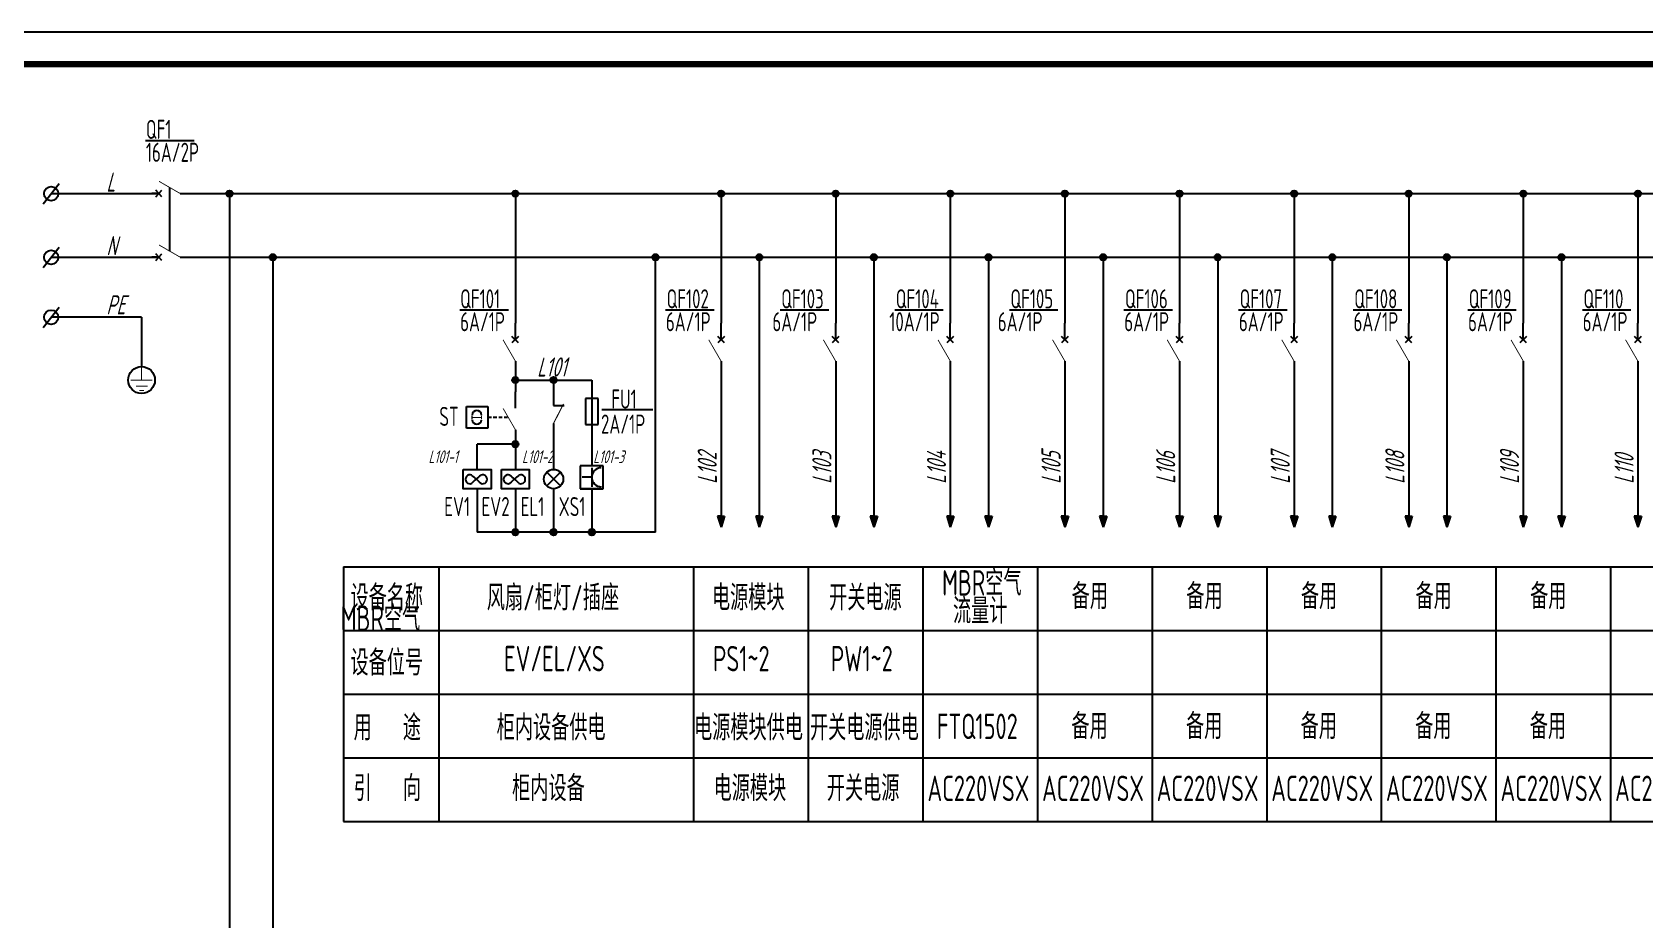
# Model space of a CAD drawing. Header units: millimetres. Extents: x 30557 to 235556, y -116603 to -73383.
# Drawn here: x 135185 to 137718, y -74777 to -73383 of the extents above; entities that cross this region are included whole.
import ezdxf
from ezdxf.enums import TextEntityAlignment as Align

# ---------------------------------------------------------------- set-up
doc = ezdxf.new("R2010")
doc.units = ezdxf.units.MM
for name, color, linetype in [('1', 3, 'Continuous'), ('ABDE_DENG', 4, 'Continuous'), ('AXIS', 4, 'Continuous'), ('HZ', 7, 'Continuous'), ('文字', 5, 'Continuous')]:
    doc.layers.add(name, color=color, linetype=linetype)
doc.styles.add('supcon', font='sceie.shx', dxfattribs={"width": 0.75, "height": 40, "bigfont": 'sceic.shx'})
doc.styles.add('SYS', font='romans.shx', dxfattribs={"width": 0.7})
doc.styles.add('宋体', font='')
doc.styles.get('宋体').set_extended_font_data('SimSun')

# ---------------------------------------------------------------- blocks, each defined once
blk = doc.blocks.new('supcon图框')
at = {"linetype": 'Continuous'}
blk.add_line((6145.7, 4361.7), (1987.7, 4361.7), dxfattribs=at)
at = {"linetype": 'Continuous', "const_width": 10}
blk.add_lwpolyline([(2195.7, 4311.7), (6095.7, 4311.7), (6095.7, 1471.7), (2195.7, 1471.7)], close=True, dxfattribs=at)
blk = doc.blocks.new('S_301')
at = {"color": 0}
for points in [[(0, 0), (0, 5.72)], [(0, -7.5), (0, -10)]]:
    blk.add_lwpolyline(points, dxfattribs=at)
at = {"color": 0, "const_width": 0.3}
blk.add_lwpolyline([(0, -7.5), (-4.3, -0.06)], dxfattribs=at)
at = {"layer": 'HZ', "color": 7, "linetype": 'Continuous', "style": 'SYS', "width": 0.7, "flags": 1}
for tag in ['XYVALUE', 'VALUE']:
    blk.add_attdef(tag, text='', height=0.02, dxfattribs=at).set_placement((-0.55, 8.72), align=Align.MIDDLE)
blk = doc.blocks.new('1P断路器')
at = {"layer": '1', "color": 4}
for p, q in [((10913.1, 36538.9), (10903.8, 36530.3)), ((10913.1, 36530.3), (10903.8, 36538.9))]:
    blk.add_line(p, q, dxfattribs=at)
at = {"layer": 'ABDE_DENG', "linetype": 'Continuous', "xscale": 4, "yscale": 4, "zscale": 4}
blk.add_blockref('S_301', (10908.5, 36534.6), dxfattribs=at)
blk = doc.blocks.new('XX')
at = {"layer": 'ABDE_DENG', "linetype": 'Continuous'}
for p, q in [((-4.5, 0), (-5.5, 0)), ((-3, 0), (-4, 0)), ((-1.5, 0), (-2.5, 0)), ((0, 0), (-1, 0))]:
    blk.add_line(p, q, dxfattribs=at)
blk = doc.blocks.new('温控开关')
at = {"color": 4, "lineweight": -3}
for p, q in [((10981.5, 36493.3), (10981.5, 36523.3)), ((10981.5, 36523.3), (11011.5, 36523.3)), ((11011.5, 36523.3), (11011.5, 36508.3)), ((11011.5, 36493.3), (10981.5, 36493.3)), ((11011.5, 36508.3), (11011.5, 36493.3))]:
    blk.add_line(p, q, dxfattribs=at)
for centre, start, end in [((10995.9, 36511.4), 1.6021, 178.3979), ((10995.9, 36505.2), 181.6021, 358.3979)]:
    blk.add_arc(centre, 6.46, start, end, dxfattribs=at)
at = {"layer": 'ABDE_DENG', "linetype": 'Continuous'}
for name, p, xscale, yscale, zscale in [('S_301', (11049.8, 36521.1), 4, 4, 4), ('XX', (11039, 36508.3), 5, 5, 5)]:
    blk.add_blockref(name, p, dxfattribs=dict(at, xscale=xscale, yscale=yscale, zscale=zscale))
at = {"layer": '1', "color": 4, "style": '宋体', "width": 0.75}
blk.add_text('I', height=15, rotation=90.2156, dxfattribs=at).set_placement((11003.4, 36504.3))
blk = doc.blocks.new('风扇')
at = {"layer": 'AXIS', "color": 0, "linetype": 'ByBlock'}
blk.add_lwpolyline([(10385.5, 36501.6), (10434.1, 36501.6), (10434.1, 36467.7), (10385.5, 36467.7)], close=True, dxfattribs=at)
for centre, radius, start, end in [((10397.1, 36484.3), 7.7, 64.0101, 295.9899), ((10334.7, 36401.1), 111.5, 43.1584, 53.9119), ((10498.1, 36382.6), 136.1, 127.0612, 135.8685), ((10419.5, 36484.3), 7.7, 244.0101, 115.9899)]:
    blk.add_arc(centre, radius, start, end, dxfattribs=at)
blk = doc.blocks.new('S_302')
at = {"color": 0, "linetype": 'Continuous'}
for p, q in [((0, 3.75), (0, 0)), ((0, 0), (2.98, 0))]:
    blk.add_line(p, q, dxfattribs=at)
at = {"color": 0, "linetype": 'Continuous', "const_width": 0.3}
blk.add_lwpolyline([(0, -5), (2.78, 0.46)], dxfattribs=at)
at = {"color": 0, "linetype": 'Continuous'}
blk.add_lwpolyline([(0, -5), (0, -8.75)], dxfattribs=at)
at = {"color": 0, "linetype": 'Continuous', "style": 'SYS', "width": 0.7, "flags": 1}
for tag in ['XYVALUE', 'VALUE']:
    blk.add_attdef(tag, text='', height=0.02, dxfattribs=at).set_placement((2.5, 6.75), align=Align.MIDDLE)
blk = doc.blocks.new('常闭开关')
at = {"layer": 'ABDE_DENG', "linetype": 'Continuous', "xscale": 5, "yscale": 5, "zscale": 5}
blk.add_blockref('S_302', (10573.1, 36568.2), dxfattribs=at)
blk = doc.blocks.new('带接地插孔的单相插座')
at = {"lineweight": -3}
for p, q in [((20810.7, 19719.9), (20774.7, 19719.9)), ((20774.7, 19719.9), (20774.7, 19683.9)), ((20810.7, 19683.9), (20810.7, 19719.9)), ((20774.7, 19683.9), (20810.7, 19683.9)), ((20810.7, 19683.9), (20774.7, 19683.9))]:
    blk.add_line(p, q, dxfattribs=at)
at = {"layer": '文字', "color": 0, "linetype": 'Continuous'}
for p, q in [((20792.7, 19716.9), (20792.7, 19686.8)), ((20792.7, 19701.9), (20777.6, 19701.9))]:
    blk.add_line(p, q, dxfattribs=at)
blk.add_arc((20807.7, 19701.9), 15, 90, 270, dxfattribs=at)

msp = doc.modelspace()

# ---------------------------------------------------------------- hatches: boundary and pattern name
h = msp.add_hatch(color=256)
h.dxf.hatch_style = 1
h.paths.add_polyline_path([(135500.2, -73636.5, 1), (135490.2, -73636.5, 1)])
h = msp.add_hatch(color=256)
h.dxf.hatch_style = 1
h.paths.add_polyline_path([(135949.2, -73636.5, 1), (135939.2, -73636.5, 1)])
h = msp.add_hatch(color=256)
h.dxf.hatch_style = 1
h.paths.add_polyline_path([(136272.3, -73636.5, 1), (136262.3, -73636.5, 1)])
h = msp.add_hatch(color=256)
h.dxf.hatch_style = 1
h.paths.add_polyline_path([(136452.3, -73636.5, 1), (136442.3, -73636.5, 1)])
h = msp.add_hatch(color=256)
h.dxf.hatch_style = 1
h.paths.add_polyline_path([(136632.3, -73636.5, 1), (136622.3, -73636.5, 1)])
h = msp.add_hatch(color=256)
h.dxf.hatch_style = 1
h.paths.add_polyline_path([(136812.3, -73636.5, 1), (136802.3, -73636.5, 1)])
h = msp.add_hatch(color=256)
h.dxf.hatch_style = 1
h.paths.add_polyline_path([(136992.3, -73636.5, 1), (136982.3, -73636.5, 1)])
h = msp.add_hatch(color=256)
h.dxf.hatch_style = 1
h.paths.add_polyline_path([(137172.3, -73636.5, 1), (137162.3, -73636.5, 1)])
h = msp.add_hatch(color=256)
h.dxf.hatch_style = 1
h.paths.add_polyline_path([(137352.3, -73636.5, 1), (137342.3, -73636.5, 1)])
h = msp.add_hatch(color=256)
h.dxf.hatch_style = 1
h.paths.add_polyline_path([(137532.3, -73636.5, 1), (137522.3, -73636.5, 1)])
h = msp.add_hatch(color=256)
h.dxf.hatch_style = 1
h.paths.add_polyline_path([(137712.3, -73636.5, 1), (137702.3, -73636.5, 1)])
h = msp.add_hatch(color=256)
h.dxf.hatch_style = 1
h.paths.add_polyline_path([(135568.2, -73736.5, 1), (135558.2, -73736.5, 1)])
h = msp.add_hatch(color=256)
h.dxf.hatch_style = 1
h.paths.add_polyline_path([(136169.2, -73736.5, 1), (136159.2, -73736.5, 1)])
h = msp.add_hatch(color=256)
h.dxf.hatch_style = 1
h.paths.add_polyline_path([(136332.3, -73736.5, 1), (136322.3, -73736.5, 1)])
h = msp.add_hatch(color=256)
h.dxf.hatch_style = 1
h.paths.add_polyline_path([(136512.3, -73736.5, 1), (136502.3, -73736.5, 1)])
h = msp.add_hatch(color=256)
h.dxf.hatch_style = 1
h.paths.add_polyline_path([(136692.3, -73736.5, 1), (136682.3, -73736.5, 1)])
h = msp.add_hatch(color=256)
h.dxf.hatch_style = 1
h.paths.add_polyline_path([(136872.3, -73736.5, 1), (136862.3, -73736.5, 1)])
h = msp.add_hatch(color=256)
h.dxf.hatch_style = 1
h.paths.add_polyline_path([(137052.3, -73736.5, 1), (137042.3, -73736.5, 1)])
h = msp.add_hatch(color=256)
h.dxf.hatch_style = 1
h.paths.add_polyline_path([(137232.3, -73736.5, 1), (137222.3, -73736.5, 1)])
h = msp.add_hatch(color=256)
h.dxf.hatch_style = 1
h.paths.add_polyline_path([(137412.3, -73736.5, 1), (137402.3, -73736.5, 1)])
h = msp.add_hatch(color=256)
h.dxf.hatch_style = 1
h.paths.add_polyline_path([(137592.3, -73736.5, 1), (137582.3, -73736.5, 1)])
h = msp.add_hatch(color=256)
h.dxf.hatch_style = 1
h.paths.add_polyline_path([(135949.2, -73929.4, 1), (135939.2, -73929.4, 1)])
h = msp.add_hatch(color=256)
h.dxf.hatch_style = 1
h.paths.add_polyline_path([(136009.2, -73929.4, 1), (135999.2, -73929.4, 1)])
h = msp.add_hatch(color=256)
h.dxf.hatch_style = 1
h.paths.add_polyline_path([(135949.2, -74030.1, 1), (135939.2, -74030.1, 1)])
h = msp.add_hatch(color=256)
h.dxf.hatch_style = 1
h.paths.add_polyline_path([(135949.2, -74168.4, 1), (135939.2, -74168.4, 1)])
h = msp.add_hatch(color=256)
h.dxf.hatch_style = 1
h.paths.add_polyline_path([(136009.2, -74168.4, 1), (135999.2, -74168.4, 1)])
h = msp.add_hatch(color=256)
h.dxf.hatch_style = 1
h.paths.add_polyline_path([(136069.2, -74168.4, 1), (136059.2, -74168.4, 1)])
at = {"layer": '1'}
for color, points in [(1, [(136267.3, -74143.5), (136261.6, -74143.5), (136267.3, -74160.3), (136272.9, -74143.5)]), (150, [(136332.9, -74143.5), (136327.3, -74143.5), (136321.7, -74143.5), (136327.3, -74160.4)]), (1, [(136447.3, -74143.5), (136441.6, -74143.5), (136447.3, -74160.3), (136452.9, -74143.5)]), (150, [(136512.9, -74143.5), (136507.3, -74143.5), (136501.7, -74143.5), (136507.3, -74160.4)]), (1, [(136627.3, -74143.5), (136621.6, -74143.5), (136627.3, -74160.3), (136632.9, -74143.5)]), (150, [(136692.9, -74143.5), (136687.3, -74143.5), (136681.7, -74143.5), (136687.3, -74160.4)]), (1, [(136807.3, -74143.5), (136801.6, -74143.5), (136807.3, -74160.3), (136812.9, -74143.5)]), (150, [(136872.9, -74143.5), (136867.3, -74143.5), (136861.7, -74143.5), (136867.3, -74160.4)]), (1, [(136987.3, -74143.5), (136981.6, -74143.5), (136987.3, -74160.3), (136992.9, -74143.5)]), (150, [(137052.9, -74143.5), (137047.3, -74143.5), (137041.7, -74143.5), (137047.3, -74160.4)]), (1, [(137167.3, -74143.5), (137161.6, -74143.5), (137167.3, -74160.3), (137172.9, -74143.5)]), (150, [(137232.9, -74143.5), (137227.3, -74143.5), (137221.7, -74143.5), (137227.3, -74160.4)]), (1, [(137347.3, -74143.5), (137341.6, -74143.5), (137347.3, -74160.3), (137352.9, -74143.5)]), (150, [(137412.9, -74143.5), (137407.3, -74143.5), (137401.7, -74143.5), (137407.3, -74160.4)]), (1, [(137527.3, -74143.5), (137521.6, -74143.5), (137527.3, -74160.3), (137532.9, -74143.5)]), (150, [(137592.9, -74143.5), (137587.3, -74143.5), (137581.7, -74143.5), (137587.3, -74160.4)]), (1, [(137707.3, -74143.5), (137701.6, -74143.5), (137707.3, -74160.3), (137712.9, -74143.5)])]:
    msp.add_hatch(color=color, dxfattribs=at).paths.add_polyline_path(points)

# ---------------------------------------------------------------- linework, layer by layer
at = {"linetype": 'Continuous'}
for p, q in [((135363.5, -73553), (135439.7, -73553)), ((135857, -73819.2), (135933.2, -73819.2)), ((136180.1, -73819.2), (136256.3, -73819.2)), ((136360.1, -73819.2), (136436.3, -73819.2)), ((136540.1, -73819.2), (136616.3, -73819.2)), ((136720.1, -73819.2), (136796.3, -73819.2)), ((136900.1, -73819.2), (136976.3, -73819.2)), ((137080.1, -73819.2), (137156.3, -73819.2)), ((137260.1, -73819.2), (137336.3, -73819.2)), ((137440.1, -73819.2), (137516.3, -73819.2)), ((137620.1, -73819.2), (137696.3, -73819.2)), ((136074, -73958.4), (136054.3, -73958.4)), ((136054.3, -73958.4), (136054.3, -73999.2)), ((136074, -73999.2), (136074, -73958.4)), ((136054.3, -73999.2), (136074, -73999.2)), ((136404.2, -74223), (136404.2, -74623)), ((136944.2, -74223), (136944.2, -74623)), ((137124.2, -74223), (137124.2, -74623)), ((137304.2, -74223), (137304.2, -74623)), ((137484.2, -74223), (137484.2, -74623)), ((137664.2, -74223), (137664.2, -74623))]:
    msp.add_line(p, q, dxfattribs=at)
at = {"color": 1}
for p, q in [((135215.1, -73636.5), (135384, -73636.5)), ((135417.7, -73636.5), (138391.6, -73636.5)), ((135495.2, -73636.5), (135495.2, -74839.9))]:
    msp.add_line(p, q, dxfattribs=at)
at = {"color": 4}
msp.add_line((135401, -73626.8), (135401, -73726.8), dxfattribs=at)
at = {"color": 150}
for p, q in [((135215.2, -73736.5), (135384, -73736.5)), ((135417.7, -73736.5), (138391.6, -73736.5)), ((135563.2, -73736.5), (135563.2, -74939.9)), ((136164.2, -74168.4), (136164.2, -73736.5))]:
    msp.add_line(p, q, dxfattribs=at)
at = {"color": 1, "lineweight": -3}
for p, q in [((135944.2, -73929.4), (136064.2, -73929.4)), ((136004.2, -73929.4), (136004.2, -73948.4)), ((136064.2, -73929.4), (136064.2, -74064.3))]:
    msp.add_line(p, q, dxfattribs=at)
msp.add_line((136160, -73976.4), (136080, -73976.4))
at = {"color": 150, "lineweight": -3}
msp.add_line((136064.2, -74100.3), (136064.2, -74168.4), dxfattribs=at)
at = {"lineweight": -3}
for p, q in [((135674.2, -74223), (138384.2, -74223)), ((135674.2, -74223), (135674.2, -74623)), ((135824.2, -74223), (135824.2, -74623)), ((136224.2, -74223), (136224.2, -74623)), ((136404.2, -74223), (136404.2, -74623)), ((136584.2, -74223), (136584.2, -74623)), ((136764.2, -74223), (136764.2, -74623)), ((136944.2, -74223), (136944.2, -74623)), ((137124.2, -74223), (137124.2, -74623)), ((137124.2, -74223), (137124.2, -74623)), ((137304.2, -74223), (137304.2, -74623)), ((137484.2, -74223), (137484.2, -74623)), ((137664.2, -74223), (137664.2, -74623)), ((137664.2, -74223), (137664.2, -74623)), ((135674.2, -74323), (138384.2, -74323)), ((135674.2, -74423), (138384.2, -74423)), ((135674.2, -74523), (138384.2, -74523)), ((135674.2, -74623), (138384.2, -74623))]:
    msp.add_line(p, q, dxfattribs=at)
at = {"color": 4, "const_width": 1.35}
for points in [[(135418, -73636.5), (135384.5, -73617.2)], [(135418, -73736.5), (135384.5, -73717.2)]]:
    msp.add_lwpolyline(points, dxfattribs=at)
at = {"color": 4}
for points in [[(135384.3, -73636.5), (135373, -73636.5)], [(135418, -73636.5), (135443.8, -73636.5)], [(135384.3, -73736.5), (135373, -73736.5)], [(135418, -73736.5), (135443.8, -73736.5)]]:
    msp.add_lwpolyline(points, dxfattribs=at)
for centre in [(135495.2, -73636.5), (135944.2, -73636.5), (136267.3, -73636.5), (136447.3, -73636.5), (136627.3, -73636.5), (136807.3, -73636.5), (136987.3, -73636.5), (137167.3, -73636.5), (137347.3, -73636.5), (137527.3, -73636.5), (137707.3, -73636.5), (135563.2, -73736.5), (136164.2, -73736.5), (136327.3, -73736.5), (136507.3, -73736.5), (136687.3, -73736.5), (136867.3, -73736.5), (137047.3, -73736.5), (137227.3, -73736.5), (137407.3, -73736.5), (137587.3, -73736.5), (135944.2, -73929.4), (136004.2, -73929.4), (135944.2, -74030.1), (135944.2, -74168.4), (136004.2, -74168.4), (136064.2, -74168.4)]:
    msp.add_circle(centre, 5)
at = {"layer": '1', "color": 7}
for p, q in [((135202.6, -73652.4), (135227.6, -73620.6)), ((135202.6, -73752.4), (135227.6, -73720.6)), ((135202.6, -73846.6), (135227.5, -73814.7))]:
    msp.add_line(p, q, dxfattribs=at)
at = {"layer": '1', "color": 4}
for p, q in [((135389.1, -73641.7), (135379.4, -73631.2)), ((135379.4, -73641.7), (135389.1, -73631.2)), ((135389.1, -73741.7), (135379.4, -73731.2)), ((135379.4, -73741.7), (135389.1, -73731.2))]:
    msp.add_line(p, q, dxfattribs=at)
at = {"layer": '1', "color": 1, "linetype": 'Continuous'}
for p, q in [((135944.2, -73636.5), (135944.2, -73840.1)), ((136267.3, -73636.5), (136267.3, -73840.1)), ((136447.3, -73636.5), (136447.3, -73840.1)), ((136627.3, -73636.5), (136627.3, -73840.1)), ((136807.3, -73636.5), (136807.3, -73840.1)), ((136987.3, -73636.5), (136987.3, -73840.1)), ((137167.3, -73636.5), (137167.3, -73840.1)), ((137347.3, -73636.5), (137347.3, -73840.1)), ((137527.3, -73636.5), (137527.3, -73840.1)), ((137707.3, -73636.5), (137707.3, -73840.1)), ((135944.2, -73910.9), (135944.2, -73947.9)), ((136267.3, -73910.9), (136267.3, -74143.5)), ((136447.3, -73910.9), (136447.3, -74143.5)), ((136627.3, -73910.9), (136627.3, -74143.5)), ((136807.3, -73910.9), (136807.3, -74143.5)), ((136987.3, -73910.9), (136987.3, -74143.5)), ((137167.3, -73910.9), (137167.3, -74143.5)), ((137347.3, -73910.9), (137347.3, -74143.5)), ((137527.3, -73910.9), (137527.3, -74143.5)), ((137707.3, -73910.9), (137707.3, -74143.5)), ((135944.2, -74018.7), (135944.2, -74069.8)), ((136261.6, -74143.5), (136267.3, -74160.3)), ((136267.3, -74143.5), (136261.6, -74143.5)), ((136267.3, -74143.5), (136272.9, -74143.5)), ((136272.9, -74143.5), (136267.3, -74160.3)), ((136441.6, -74143.5), (136447.3, -74160.3)), ((136447.3, -74143.5), (136441.6, -74143.5)), ((136447.3, -74143.5), (136452.9, -74143.5)), ((136452.9, -74143.5), (136447.3, -74160.3)), ((136621.6, -74143.5), (136627.3, -74160.3)), ((136627.3, -74143.5), (136621.6, -74143.5)), ((136627.3, -74143.5), (136632.9, -74143.5)), ((136632.9, -74143.5), (136627.3, -74160.3)), ((136801.6, -74143.5), (136807.3, -74160.3)), ((136807.3, -74143.5), (136801.6, -74143.5)), ((136807.3, -74143.5), (136812.9, -74143.5)), ((136812.9, -74143.5), (136807.3, -74160.3)), ((136981.6, -74143.5), (136987.3, -74160.3)), ((136987.3, -74143.5), (136981.6, -74143.5)), ((136987.3, -74143.5), (136992.9, -74143.5)), ((136992.9, -74143.5), (136987.3, -74160.3)), ((137161.6, -74143.5), (137167.3, -74160.3)), ((137167.3, -74143.5), (137161.6, -74143.5)), ((137167.3, -74143.5), (137172.9, -74143.5)), ((137172.9, -74143.5), (137167.3, -74160.3)), ((137341.6, -74143.5), (137347.3, -74160.3)), ((137347.3, -74143.5), (137341.6, -74143.5)), ((137347.3, -74143.5), (137352.9, -74143.5)), ((137352.9, -74143.5), (137347.3, -74160.3)), ((137521.6, -74143.5), (137527.3, -74160.3)), ((137527.3, -74143.5), (137521.6, -74143.5)), ((137527.3, -74143.5), (137532.9, -74143.5)), ((137532.9, -74143.5), (137527.3, -74160.3)), ((137701.6, -74143.5), (137707.3, -74160.3)), ((137707.3, -74143.5), (137701.6, -74143.5)), ((137707.3, -74143.5), (137712.9, -74143.5)), ((137712.9, -74143.5), (137707.3, -74160.3))]:
    msp.add_line(p, q, dxfattribs=at)
at = {"layer": '1', "color": 150}
for p, q in [((136327.3, -73736.5), (136327.3, -74143.6)), ((136507.3, -73736.5), (136507.3, -74143.6)), ((136687.3, -73736.5), (136687.3, -74143.6)), ((136867.3, -73736.5), (136867.3, -74143.6)), ((137047.3, -73736.5), (137047.3, -74143.6)), ((137227.3, -73736.5), (137227.3, -74143.6)), ((137407.3, -73736.5), (137407.3, -74143.6)), ((137587.3, -73736.5), (137587.3, -74143.6)), ((136327.3, -74143.4), (136321.7, -74143.4)), ((136321.7, -74143.4), (136327.3, -74160.3)), ((136321.7, -74143.5), (136327.3, -74160.4)), ((136332.9, -74143.4), (136327.3, -74160.3)), ((136327.3, -74143.4), (136332.9, -74143.4)), ((136332.9, -74143.5), (136327.3, -74160.4)), ((136507.3, -74143.4), (136501.7, -74143.4)), ((136501.7, -74143.4), (136507.3, -74160.3)), ((136501.7, -74143.5), (136507.3, -74160.4)), ((136512.9, -74143.4), (136507.3, -74160.3)), ((136507.3, -74143.4), (136512.9, -74143.4)), ((136512.9, -74143.5), (136507.3, -74160.4)), ((136687.3, -74143.4), (136681.7, -74143.4)), ((136681.7, -74143.4), (136687.3, -74160.3)), ((136681.7, -74143.5), (136687.3, -74160.4)), ((136692.9, -74143.4), (136687.3, -74160.3)), ((136687.3, -74143.4), (136692.9, -74143.4)), ((136692.9, -74143.5), (136687.3, -74160.4)), ((136867.3, -74143.4), (136861.7, -74143.4)), ((136861.7, -74143.4), (136867.3, -74160.3)), ((136861.7, -74143.5), (136867.3, -74160.4)), ((136872.9, -74143.4), (136867.3, -74160.3)), ((136867.3, -74143.4), (136872.9, -74143.4)), ((136872.9, -74143.5), (136867.3, -74160.4)), ((137047.3, -74143.4), (137041.7, -74143.4)), ((137041.7, -74143.4), (137047.3, -74160.3)), ((137041.7, -74143.5), (137047.3, -74160.4)), ((137052.9, -74143.4), (137047.3, -74160.3)), ((137047.3, -74143.4), (137052.9, -74143.4)), ((137052.9, -74143.5), (137047.3, -74160.4)), ((137227.3, -74143.4), (137221.7, -74143.4)), ((137221.7, -74143.4), (137227.3, -74160.3)), ((137221.7, -74143.5), (137227.3, -74160.4)), ((137232.9, -74143.4), (137227.3, -74160.3)), ((137227.3, -74143.4), (137232.9, -74143.4)), ((137232.9, -74143.5), (137227.3, -74160.4)), ((137407.3, -74143.4), (137401.7, -74143.4)), ((137401.7, -74143.4), (137407.3, -74160.3)), ((137401.7, -74143.5), (137407.3, -74160.4)), ((137412.9, -74143.4), (137407.3, -74160.3)), ((137407.3, -74143.4), (137412.9, -74143.4)), ((137412.9, -74143.5), (137407.3, -74160.4)), ((137587.3, -74143.4), (137581.7, -74143.4)), ((137581.7, -74143.4), (137587.3, -74160.3)), ((137581.7, -74143.5), (137587.3, -74160.4)), ((137592.9, -74143.4), (137587.3, -74160.3)), ((137587.3, -74143.4), (137592.9, -74143.4)), ((137592.9, -74143.5), (137587.3, -74160.4))]:
    msp.add_line(p, q, dxfattribs=at)
at = {"layer": '1', "color": 60, "ltscale": 0.5}
for q in [(135215.1, -73830.7), (135357, -73908)]:
    msp.add_line((135357, -73830.7), q, dxfattribs=at)
at = {"layer": '1', "color": 0}
for p, q in [((136014.9, -74074.2), (135993.4, -74095.8)), ((136014.9, -74095.8), (135993.4, -74074.2))]:
    msp.add_line(p, q, dxfattribs=at)
at = {"layer": '1', "color": 0, "const_width": 1.62}
for points in [[(135357, -73908.3), (135357, -73929.4)], [(135340, -73929.4), (135374.1, -73929.4)], [(135348.1, -73938.9), (135366.5, -73938.9)], [(135353.8, -73945.9), (135360.8, -73945.9)]]:
    msp.add_lwpolyline(points, dxfattribs=at)
at = {"layer": '1', "color": 7}
for centre in [(135215.1, -73636.5), (135215.1, -73736.5), (135215.1, -73830.7)]:
    msp.add_circle(centre, 11.2, dxfattribs=at)
at = {"layer": '1', "color": 0}
msp.add_circle((136004.2, -74085), 15.2, dxfattribs=at)
at = {"layer": 'AXIS', "color": 1, "linetype": 'ByBlock'}
for p, q in [((136004.2, -74018.7), (136004.2, -74069.8)), ((135944.2, -74030.1), (135884.2, -74030.1)), ((135884.2, -74069.8), (135884.2, -74030.1))]:
    msp.add_line(p, q, dxfattribs=at)
at = {"layer": 'AXIS', "color": 150, "linetype": 'ByBlock'}
for p, q in [((135884.2, -74100.3), (135884.2, -74168.4)), ((135944.2, -74100.3), (135944.2, -74168.4)), ((136004.2, -74100.3), (136004.2, -74168.4)), ((136164.2, -74168.4), (135884.2, -74168.4))]:
    msp.add_line(p, q, dxfattribs=at)
at = {"layer": 'AXIS', "color": 0, "linetype": 'ByBlock'}
msp.add_circle((135357, -73929.4), 21.1, dxfattribs=at)

# ---------------------------------------------------------------- block references
for name, p in [('supcon图框', (132758.9, -77744.7)), ('带接地插孔的单相插座', (115271.5, -93784.1))]:
    msp.add_blockref(name, p)
at = {"lineweight": -3}
for name, p, xscale, yscale, zscale in [('1P断路器', (123672.1, -114967.3), 1.125, 1.125, 1.125), ('1P断路器', (123995.2, -114967.3), 1.125, 1.125, 1.125), ('1P断路器', (124175.2, -114967.3), 1.125, 1.125, 1.125), ('1P断路器', (124355.2, -114967.3), 1.125, 1.125, 1.125), ('1P断路器', (124535.2, -114967.3), 1.125, 1.125, 1.125), ('1P断路器', (124715.2, -114967.3), 1.125, 1.125, 1.125), ('1P断路器', (124895.2, -114967.3), 1.125, 1.125, 1.125), ('1P断路器', (125075.2, -114967.3), 1.125, 1.125, 1.125), ('1P断路器', (125255.2, -114967.3), 1.125, 1.125, 1.125), ('1P断路器', (125435.2, -114967.3), 1.125, 1.125, 1.125), ('温控开关', (123513.2, -115059.9), 1.125, 1.125, 1.125), ('常闭开关', (124109.4, -115108.7), 1.125, 1.125, 1.125), ('风扇', (126515.3, -106921.2), 0.9000000000000001, 0.9000000000000001, 0.9000000000000001), ('风扇', (126575.3, -106921.2), 0.9000000000000001, 0.9000000000000001, 0.9000000000000001)]:
    msp.add_blockref(name, p, dxfattribs=dict(at, xscale=xscale, yscale=yscale, zscale=zscale))

# ---------------------------------------------------------------- texts
at = {"layer": '1', "color": 0, "style": 'supcon', "width": 0.75}
for s, height, p in [('QF1', 30, (135363.9, -73550.6)), ('16A/2P', 30, (135363.9, -73586.6)), ('QF101', 30, (135857.5, -73816.8)), ('QF102', 30, (136181.7, -73816.8)), ('QF103', 30, (136361.7, -73816.8)), ('QF104', 30, (136541.7, -73816.8)), ('QF105', 30, (136721.7, -73816.8)), ('QF106', 30, (136901.7, -73816.8)), ('QF107', 30, (137081.7, -73816.8)), ('QF108', 30, (137261.7, -73816.8)), ('QF109', 30, (137441.7, -73816.8)), ('QF110', 30, (137621.7, -73816.8)), ('6A/1P', 30, (135857.5, -73852.8)), ('6A/1P', 30, (136180.6, -73852.8)), ('6A/1P', 30, (136347.9, -73852.8)), ('10A/1P', 30, (136531.5, -73852.8)), ('6A/1P', 30, (136701.9, -73852.8)), ('6A/1P', 30, (136900.6, -73852.8)), ('6A/1P', 30, (137080.6, -73852.8)), ('6A/1P', 30, (137260.6, -73852.8)), ('6A/1P', 30, (137440.6, -73852.8)), ('6A/1P', 30, (137620.6, -73852.8)), ('FU1', 30, (136094.9, -73974.3)), ('ST', 30, (135824.8, -74001.5)), ('2A/1P', 30, (136078.7, -74013.6)), ('EV1', 30, (135832.5, -74143.2)), ('EV2', 30, (135891, -74143.2)), ('EL1', 30, (135952.5, -74143.2)), ('XS1', 30, (136012.2, -74143.2)), ('设备名称', 40, (135685.2, -74291.4)), ('设备位号', 40, (135685.2, -74393.6)), ('用   途', 40, (135690.1, -74495.6)), ('引   向', 40, (135690.1, -74590.9))]:
    msp.add_text(s, height=height, dxfattribs=at).set_placement(p)
at = {"layer": '1', "color": 0, "style": 'supcon', "oblique": 15, "width": 0.75}
for s, p in [('L', (135301.8, -73633.4)), ('N', (135301.8, -73733.4)), ('PE', (135301.8, -73826.2))]:
    msp.add_text(s, height=30, dxfattribs=at).set_placement(p)
for s, height, rotation, p in [('L101', 30, 0.2156, (135978.3, -73924)), ('L101-1', 20, 0.2156, (135807.7, -74060)), ('L101-2', 20, 0.2156, (135954.7, -74060)), ('L101-3', 20, 0.2156, (136066.5, -74060)), ('L102', 30, 90.2156, (136260.7, -74092.4)), ('L103', 30, 90.2156, (136440.7, -74092.4)), ('L104', 30, 90.2156, (136620.7, -74092.4)), ('L105', 30, 90.2156, (136800.7, -74092.4)), ('L106', 30, 90.2156, (136980.7, -74092.4)), ('L107', 30, 90.2156, (137160.7, -74092.4)), ('L108', 30, 90.2156, (137340.7, -74092.4)), ('L109', 30, 90.2156, (137520.7, -74092.4)), ('L110', 30, 90.2156, (137700.7, -74092.4))]:
    msp.add_text(s, height=height, rotation=rotation, dxfattribs=at).set_placement(p)
at = {"layer": '1', "color": 1, "style": 'supcon', "width": 0.75}
for s, p in [('MBR空气', (136614.4, -74268)), ('备用', (136818, -74289.3)), ('备用', (136998, -74289.3)), ('备用', (137178, -74289.3)), ('备用', (137358, -74289.3)), ('备用', (137538, -74289.3)), ('MBR空气', (135669.9, -74323.6)), ('MBR空气', (135669.9, -74323.6)), ('流量计', (136631.5, -74312.1)), ('FTQ1502', (136606.1, -74493.5)), ('备用', (136817.5, -74493.5)), ('备用', (136997.5, -74493.5)), ('备用', (137177.5, -74493.5)), ('备用', (137357.5, -74493.5)), ('备用', (137537.5, -74493.5)), ('AC220VSX', (136591.5, -74590.9)), ('AC220VSX', (136771.5, -74590.9)), ('AC220VSX', (136951.5, -74590.9)), ('AC220VSX', (137131.5, -74590.9)), ('AC220VSX', (137311.5, -74590.9)), ('AC220VSX', (137491.5, -74590.9)), ('AC220VSX', (137671.5, -74590.9))]:
    msp.add_text(s, height=40, dxfattribs=at).set_placement(p)
at = {"layer": '1', "color": 7, "style": 'supcon', "width": 0.75}
for s, p in [('风扇/柜灯/插座', (135899.3, -74291.4)), ('电源模块', (136252.9, -74291.4)), ('开关电源', (136437, -74291.4)), ('EV/EL/XS', (135926.4, -74387.1)), ('PS1~2', (136254.6, -74387.1)), ('PW1~2', (136439.7, -74387.1)), ('柜内设备供电', (135914.9, -74495.6)), ('电源模块供电', (136224.9, -74495.6)), ('开关电源供电', (136406.9, -74495.6)), ('柜内设备', (135939.2, -74590.9)), ('电源模块', (136255.5, -74590.9)), ('开关电源', (136433.4, -74590.9))]:
    msp.add_text(s, height=40, dxfattribs=at).set_placement(p)

doc.saveas('drawing.dxf')
